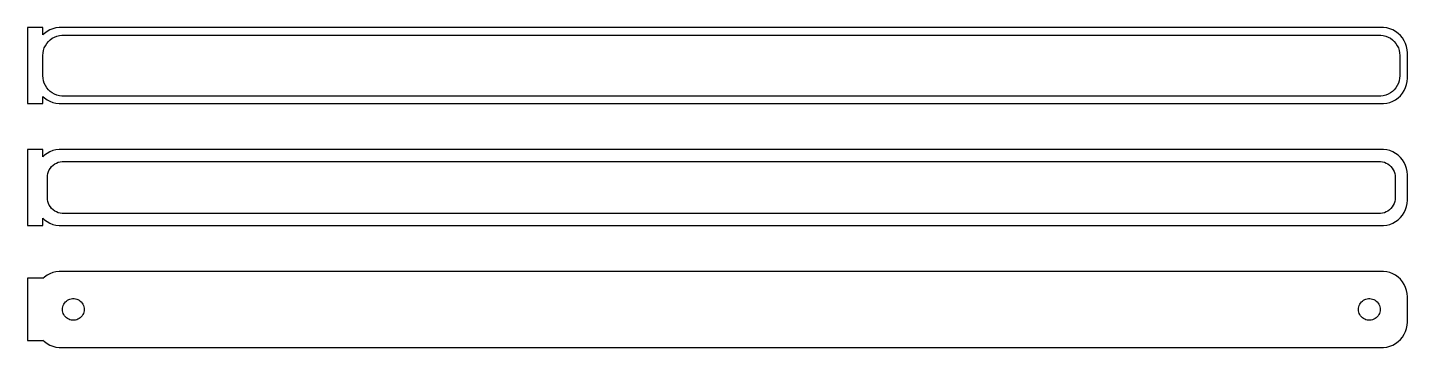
# Model space of a CAD drawing. Header units: metres. Extents: x -136 to 135, y 65 to 127.
import ezdxf

# ---------------------------------------------------------------- set-up
doc = ezdxf.new("R2010")
doc.units = ezdxf.units.M

msp = doc.modelspace()

# ---------------------------------------------------------------- linework, layer by layer
for p, q in [((-133.5, 127.49), (-136.5, 127.49)), ((-136.5, 127.49), (-136.5, 112.51)), ((-133.5, 126.059), (-133.5, 127.49)), ((-133.187, 126.353), (-133.5, 126.059)), ((-132.679, 126.722), (-133.187, 126.353)), ((-132.129, 127.024), (-132.679, 126.722)), ((-132.416, 124.738), (-132.05, 125.082)), ((-131.545, 127.255), (-132.129, 127.024)), ((-132.05, 125.082), (-131.643, 125.377)), ((-131.643, 125.377), (-131.203, 125.619)), ((-130.937, 127.411), (-131.545, 127.255)), ((-131.203, 125.619), (-130.736, 125.804)), ((-130.314, 127.49), (-130.937, 127.411)), ((-130.736, 125.804), (-130.25, 125.929)), ((130.314, 127.49), (-130.314, 127.49)), ((-130.25, 125.929), (-129.751, 125.992)), ((-129.751, 125.992), (129.751, 125.992)), ((129.751, 125.992), (130.25, 125.929)), ((130.25, 125.929), (130.736, 125.804)), ((130.937, 127.411), (130.314, 127.49)), ((130.736, 125.804), (131.203, 125.619)), ((131.545, 127.255), (130.937, 127.411)), ((131.203, 125.619), (131.643, 125.377)), ((132.129, 127.024), (131.545, 127.255)), ((131.643, 125.377), (132.05, 125.082)), ((132.05, 125.082), (132.416, 124.738)), ((132.679, 126.722), (132.129, 127.024)), ((133.187, 126.353), (132.679, 126.722)), ((133.645, 125.923), (133.187, 126.353)), ((134.045, 125.439), (133.645, 125.923)), ((134.382, 124.909), (134.045, 125.439)), ((134.649, 124.341), (134.382, 124.909)), ((-133.5, 122), (-133.468, 122.501)), ((-133.468, 122.501), (-133.374, 122.995)), ((-133.374, 122.995), (-133.219, 123.472)), ((-133.219, 123.472), (-133.005, 123.927)), ((-133.005, 123.927), (-132.736, 124.351)), ((-132.736, 124.351), (-132.416, 124.738)), ((132.416, 124.738), (132.736, 124.351)), ((132.736, 124.351), (133.005, 123.927)), ((133.005, 123.927), (133.219, 123.472)), ((133.219, 123.472), (133.374, 122.995)), ((133.374, 122.995), (133.468, 122.501)), ((133.468, 122.501), (133.5, 122)), ((134.843, 123.743), (134.649, 124.341)), ((134.961, 123.127), (134.843, 123.743)), ((135, 122.5), (134.961, 123.127)), ((135, 117.5), (135, 122.5)), ((-133.5, 118), (-133.5, 122)), ((133.5, 122), (133.5, 118)), ((-133.468, 117.499), (-133.5, 118)), ((-133.374, 117.005), (-133.468, 117.499)), ((-133.219, 116.528), (-133.374, 117.005)), ((133.374, 117.005), (133.219, 116.528)), ((133.468, 117.499), (133.374, 117.005)), ((133.5, 118), (133.468, 117.499)), ((134.843, 116.257), (134.961, 116.873)), ((134.961, 116.873), (135, 117.5)), ((-133.005, 116.073), (-133.219, 116.528)), ((-132.736, 115.649), (-133.005, 116.073)), ((-132.416, 115.262), (-132.736, 115.649)), ((-132.05, 114.918), (-132.416, 115.262)), ((-131.643, 114.623), (-132.05, 114.918)), ((-131.203, 114.381), (-131.643, 114.623)), ((-130.736, 114.196), (-131.203, 114.381)), ((-130.25, 114.071), (-130.736, 114.196)), ((-129.751, 114.008), (-130.25, 114.071)), ((130.25, 114.071), (129.751, 114.008)), ((130.736, 114.196), (130.25, 114.071)), ((131.203, 114.381), (130.736, 114.196)), ((131.643, 114.623), (131.203, 114.381)), ((132.05, 114.918), (131.643, 114.623)), ((132.416, 115.262), (132.05, 114.918)), ((132.736, 115.649), (132.416, 115.262)), ((133.005, 116.073), (132.736, 115.649)), ((133.219, 116.528), (133.005, 116.073)), ((133.187, 113.647), (133.645, 114.077)), ((133.645, 114.077), (134.045, 114.561)), ((134.045, 114.561), (134.382, 115.091)), ((134.382, 115.091), (134.649, 115.659)), ((134.649, 115.659), (134.843, 116.257)), ((-136.5, 112.51), (-133.5, 112.51)), ((-133.5, 113.941), (-133.187, 113.647)), ((-133.5, 112.51), (-133.5, 113.941)), ((-133.187, 113.647), (-132.679, 113.278)), ((-132.679, 113.278), (-132.129, 112.976)), ((-132.129, 112.976), (-131.545, 112.745)), ((-131.545, 112.745), (-130.937, 112.589)), ((-130.937, 112.589), (-130.314, 112.51)), ((-130.314, 112.51), (130.314, 112.51)), ((129.751, 114.008), (-129.751, 114.008)), ((130.314, 112.51), (130.937, 112.589)), ((130.937, 112.589), (131.545, 112.745)), ((131.545, 112.745), (132.129, 112.976)), ((132.129, 112.976), (132.679, 113.278)), ((132.679, 113.278), (133.187, 113.647)), ((-133.5, 103.479), (-136.5, 103.479)), ((-136.5, 103.479), (-136.5, 88.5208)), ((-133.5, 102.059), (-133.5, 103.479)), ((-131.545, 103.255), (-132.129, 103.024)), ((-130.937, 103.411), (-131.545, 103.255)), ((-130.314, 103.49), (-130.937, 103.411)), ((130.314, 103.49), (-130.314, 103.49)), ((130.937, 103.411), (130.314, 103.49)), ((131.545, 103.255), (130.937, 103.411)), ((132.129, 103.024), (131.545, 103.255)), ((-133.187, 102.353), (-133.5, 102.059)), ((-132.679, 102.722), (-133.187, 102.353)), ((-132.129, 103.024), (-132.679, 102.722)), ((-131.484, 100.399), (-131.168, 100.628)), ((-131.168, 100.628), (-130.825, 100.817)), ((-130.825, 100.817), (-130.462, 100.961)), ((-130.462, 100.961), (-130.083, 101.058)), ((-130.083, 101.058), (-129.695, 101.107)), ((-129.695, 101.107), (129.695, 101.107)), ((129.695, 101.107), (130.083, 101.058)), ((130.083, 101.058), (130.462, 100.961)), ((130.462, 100.961), (130.825, 100.817)), ((130.825, 100.817), (131.168, 100.628)), ((131.168, 100.628), (131.484, 100.399)), ((132.679, 102.722), (132.129, 103.024)), ((133.187, 102.353), (132.679, 102.722)), ((133.645, 101.923), (133.187, 102.353)), ((134.045, 101.439), (133.645, 101.923)), ((134.382, 100.909), (134.045, 101.439)), ((134.649, 100.341), (134.382, 100.909)), ((-132.613, 98), (-132.588, 98.3902)), ((-132.613, 94), (-132.613, 98)), ((-132.588, 98.3902), (-132.515, 98.7741)), ((-132.515, 98.7741), (-132.394, 99.1459)), ((-132.394, 99.1459), (-132.228, 99.4996)), ((-132.228, 99.4996), (-132.018, 99.8297)), ((-132.018, 99.8297), (-131.769, 100.131)), ((-131.769, 100.131), (-131.484, 100.399)), ((131.484, 100.399), (131.769, 100.131)), ((131.769, 100.131), (132.018, 99.8297)), ((132.018, 99.8297), (132.228, 99.4996)), ((132.228, 99.4996), (132.394, 99.1459)), ((132.394, 99.1459), (132.515, 98.7741)), ((132.515, 98.7741), (132.588, 98.3902)), ((132.588, 98.3902), (132.613, 98)), ((132.613, 98), (132.613, 94)), ((134.843, 99.7434), (134.649, 100.341)), ((134.961, 99.1267), (134.843, 99.7434)), ((135, 98.5), (134.961, 99.1267)), ((135, 93.5), (135, 98.5)), ((-132.588, 93.6098), (-132.613, 94)), ((-132.515, 93.2259), (-132.588, 93.6098)), ((-132.394, 92.8541), (-132.515, 93.2259)), ((-132.228, 92.5004), (-132.394, 92.8541)), ((-132.018, 92.1703), (-132.228, 92.5004)), ((132.228, 92.5004), (132.018, 92.1703)), ((132.394, 92.8541), (132.228, 92.5004)), ((132.515, 93.2259), (132.394, 92.8541)), ((132.588, 93.6098), (132.515, 93.2259)), ((132.613, 94), (132.588, 93.6098)), ((134.843, 92.2566), (134.961, 92.8733)), ((134.961, 92.8733), (135, 93.5)), ((-133.5, 88.5208), (-133.5, 89.9413)), ((-133.5, 89.9413), (-133.187, 89.6474)), ((-133.187, 89.6474), (-132.679, 89.2784)), ((-131.769, 91.8691), (-132.018, 92.1703)), ((-131.484, 91.6015), (-131.769, 91.8691)), ((-131.168, 91.3717), (-131.484, 91.6015)), ((-130.825, 91.1833), (-131.168, 91.3717)), ((-130.462, 91.0394), (-130.825, 91.1833)), ((-130.083, 90.9422), (-130.462, 91.0394)), ((-129.695, 90.8932), (-130.083, 90.9422)), ((129.695, 90.8932), (-129.695, 90.8932)), ((130.083, 90.9422), (129.695, 90.8932)), ((130.462, 91.0394), (130.083, 90.9422)), ((130.825, 91.1833), (130.462, 91.0394)), ((131.168, 91.3717), (130.825, 91.1833)), ((131.484, 91.6015), (131.168, 91.3717)), ((131.769, 91.8691), (131.484, 91.6015)), ((132.018, 92.1703), (131.769, 91.8691)), ((132.679, 89.2784), (133.187, 89.6474)), ((133.187, 89.6474), (133.645, 90.0773)), ((133.645, 90.0773), (134.045, 90.5611)), ((134.045, 90.5611), (134.382, 91.0912)), ((134.382, 91.0912), (134.649, 91.6594)), ((134.649, 91.6594), (134.843, 92.2566)), ((-136.5, 88.5208), (-133.5, 88.5208)), ((-132.679, 89.2784), (-132.129, 88.9759)), ((-132.129, 88.9759), (-131.545, 88.7447)), ((-131.545, 88.7447), (-130.937, 88.5886)), ((-130.937, 88.5886), (-130.314, 88.5099)), ((-130.314, 88.5099), (130.314, 88.5099)), ((130.314, 88.5099), (130.937, 88.5886)), ((130.937, 88.5886), (131.545, 88.7447)), ((131.545, 88.7447), (132.129, 88.9759)), ((132.129, 88.9759), (132.679, 89.2784)), ((-132.129, 79.0241), (-132.679, 78.7216)), ((-131.545, 79.2553), (-132.129, 79.0241)), ((-130.937, 79.4114), (-131.545, 79.2553)), ((-130.314, 79.4901), (-130.937, 79.4114)), ((130.314, 79.4901), (-130.314, 79.4901)), ((130.937, 79.4114), (130.314, 79.4901)), ((131.545, 79.2553), (130.937, 79.4114)), ((132.129, 79.0241), (131.545, 79.2553)), ((132.679, 78.7216), (132.129, 79.0241)), ((-133.5, 78.1526), (-136.5, 78.1526)), ((-136.5, 78.1526), (-136.5, 65.8474)), ((-133.187, 78.3526), (-133.5, 78.0587)), ((-133.5, 78.0587), (-133.5, 78.1526)), ((-132.679, 78.7216), (-133.187, 78.3526)), ((133.187, 78.3526), (132.679, 78.7216)), ((133.645, 77.9227), (133.187, 78.3526)), ((134.045, 77.4389), (133.645, 77.9227)), ((134.382, 76.9088), (134.045, 77.4389)), ((134.649, 76.3406), (134.382, 76.9088)), ((134.843, 75.7434), (134.649, 76.3406)), ((-129.227, 73.2551), (-129.057, 73.4617)), ((-129.057, 73.4617), (-128.861, 73.6453)), ((-128.861, 73.6453), (-128.644, 73.8029)), ((-128.644, 73.8029), (-128.409, 73.9321)), ((-128.409, 73.9321), (-128.16, 74.0308)), ((-128.16, 74.0308), (-127.9, 74.0975)), ((-127.9, 74.0975), (-127.634, 74.1311)), ((-127.634, 74.1311), (-127.366, 74.1311)), ((-127.366, 74.1311), (-127.1, 74.0975)), ((-127.1, 74.0975), (-126.84, 74.0308)), ((-126.84, 74.0308), (-126.591, 73.9321)), ((-126.591, 73.9321), (-126.356, 73.8029)), ((-126.356, 73.8029), (-126.139, 73.6453)), ((-126.139, 73.6453), (-125.943, 73.4617)), ((-125.943, 73.4617), (-125.773, 73.2551)), ((125.773, 73.2551), (125.943, 73.4617)), ((125.943, 73.4617), (126.139, 73.6453)), ((126.139, 73.6453), (126.356, 73.8029)), ((126.356, 73.8029), (126.591, 73.9321)), ((126.591, 73.9321), (126.84, 74.0308)), ((126.84, 74.0308), (127.1, 74.0975)), ((127.1, 74.0975), (127.366, 74.1311)), ((127.366, 74.1311), (127.634, 74.1311)), ((127.634, 74.1311), (127.9, 74.0975)), ((127.9, 74.0975), (128.16, 74.0308)), ((128.16, 74.0308), (128.409, 73.9321)), ((128.409, 73.9321), (128.644, 73.8029)), ((128.644, 73.8029), (128.861, 73.6453)), ((128.861, 73.6453), (129.057, 73.4617)), ((129.057, 73.4617), (129.227, 73.2551)), ((134.961, 75.1267), (134.843, 75.7434)), ((135, 74.5), (134.961, 75.1267)), ((135, 69.5), (135, 74.5)), ((-129.635, 72), (-129.618, 72.2676)), ((-129.618, 71.7324), (-129.635, 72)), ((-129.618, 72.2676), (-129.568, 72.531)), ((-129.568, 71.469), (-129.618, 71.7324)), ((-129.568, 72.531), (-129.485, 72.786)), ((-129.485, 71.214), (-129.568, 71.469)), ((-129.485, 72.786), (-129.371, 73.0287)), ((-129.371, 70.9713), (-129.485, 71.214)), ((-129.371, 73.0287), (-129.227, 73.2551)), ((-129.227, 70.7449), (-129.371, 70.9713)), ((-129.057, 70.5383), (-129.227, 70.7449)), ((-125.773, 70.7449), (-125.943, 70.5383)), ((-125.773, 73.2551), (-125.629, 73.0287)), ((-125.629, 70.9713), (-125.773, 70.7449)), ((-125.629, 73.0287), (-125.515, 72.786)), ((-125.515, 71.214), (-125.629, 70.9713)), ((-125.515, 72.786), (-125.432, 72.531)), ((-125.432, 71.469), (-125.515, 71.214)), ((-125.432, 72.531), (-125.382, 72.2676)), ((-125.382, 71.7324), (-125.432, 71.469)), ((-125.382, 72.2676), (-125.365, 72)), ((-125.365, 72), (-125.382, 71.7324)), ((125.365, 72), (125.382, 72.2676)), ((125.382, 71.7324), (125.365, 72)), ((125.382, 72.2676), (125.432, 72.531)), ((125.432, 71.469), (125.382, 71.7324)), ((125.432, 72.531), (125.515, 72.786)), ((125.515, 71.214), (125.432, 71.469)), ((125.515, 72.786), (125.629, 73.0287)), ((125.629, 70.9713), (125.515, 71.214)), ((125.629, 73.0287), (125.773, 73.2551)), ((125.773, 70.7449), (125.629, 70.9713)), ((125.943, 70.5383), (125.773, 70.7449)), ((129.227, 70.7449), (129.057, 70.5383)), ((129.227, 73.2551), (129.371, 73.0287)), ((129.371, 70.9713), (129.227, 70.7449)), ((129.371, 73.0287), (129.485, 72.786)), ((129.485, 71.214), (129.371, 70.9713)), ((129.485, 72.786), (129.568, 72.531)), ((129.568, 71.469), (129.485, 71.214)), ((129.568, 72.531), (129.618, 72.2676)), ((129.618, 71.7324), (129.568, 71.469)), ((129.618, 72.2676), (129.635, 72)), ((129.635, 72), (129.618, 71.7324)), ((-128.861, 70.3547), (-129.057, 70.5383)), ((-128.644, 70.1971), (-128.861, 70.3547)), ((-128.409, 70.0679), (-128.644, 70.1971)), ((-128.16, 69.9692), (-128.409, 70.0679)), ((-127.9, 69.9025), (-128.16, 69.9692)), ((-127.634, 69.8689), (-127.9, 69.9025)), ((-127.366, 69.8689), (-127.634, 69.8689)), ((-127.1, 69.9025), (-127.366, 69.8689)), ((-126.84, 69.9692), (-127.1, 69.9025)), ((-126.591, 70.0679), (-126.84, 69.9692)), ((-126.356, 70.1971), (-126.591, 70.0679)), ((-126.139, 70.3547), (-126.356, 70.1971)), ((-125.943, 70.5383), (-126.139, 70.3547)), ((126.139, 70.3547), (125.943, 70.5383)), ((126.356, 70.1971), (126.139, 70.3547)), ((126.591, 70.0679), (126.356, 70.1971)), ((126.84, 69.9692), (126.591, 70.0679)), ((127.1, 69.9025), (126.84, 69.9692)), ((127.366, 69.8689), (127.1, 69.9025)), ((127.634, 69.8689), (127.366, 69.8689)), ((127.9, 69.9025), (127.634, 69.8689)), ((128.16, 69.9692), (127.9, 69.9025)), ((128.409, 70.0679), (128.16, 69.9692)), ((128.644, 70.1971), (128.409, 70.0679)), ((128.861, 70.3547), (128.644, 70.1971)), ((129.057, 70.5383), (128.861, 70.3547)), ((134.649, 67.6594), (134.843, 68.2566)), ((134.843, 68.2566), (134.961, 68.8733)), ((134.961, 68.8733), (135, 69.5)), ((-136.5, 65.8474), (-133.5, 65.8474)), ((-133.5, 65.8474), (-133.5, 65.9413)), ((-133.5, 65.9413), (-133.187, 65.6474)), ((-133.187, 65.6474), (-132.679, 65.2784)), ((-132.679, 65.2784), (-132.129, 64.9759)), ((132.129, 64.9759), (132.679, 65.2784)), ((132.679, 65.2784), (133.187, 65.6474)), ((133.187, 65.6474), (133.645, 66.0773)), ((133.645, 66.0773), (134.045, 66.5611)), ((134.045, 66.5611), (134.382, 67.0912)), ((134.382, 67.0912), (134.649, 67.6594)), ((-132.129, 64.9759), (-131.545, 64.7447)), ((-131.545, 64.7447), (-130.937, 64.5886)), ((-130.937, 64.5886), (-130.314, 64.5099)), ((-130.314, 64.5099), (130.314, 64.5099)), ((130.314, 64.5099), (130.937, 64.5886)), ((130.937, 64.5886), (131.545, 64.7447)), ((131.545, 64.7447), (132.129, 64.9759))]:
    msp.add_line(p, q)

doc.saveas('drawing.dxf')
